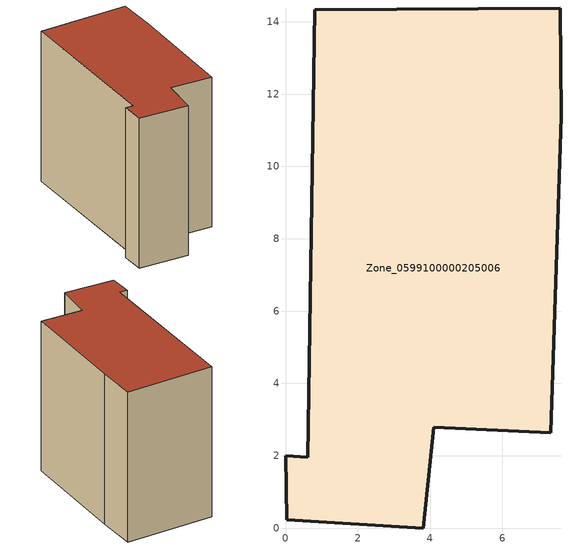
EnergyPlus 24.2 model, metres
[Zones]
Zone_0599100000205006
 floor ground (C_G): 3.81,0 0.03,0.23 0,2 0.61,1.96 0.81,14.33 7.6,14.38 7.63,11.39 7.33,2.63 4.1,2.79 z0
 wall outside (C_F): 0.61,1.96 0,2 0.03,0.23 3.81,0 4.1,2.79 7.33,2.63 7.63,11.39 7.6,14.38 0.81,14.33 0.61,1.96 z0:11.66
 roof outside (C_R): 7.6,14.38 0.81,14.33 0.61,1.96 0,2 0.03,0.23 3.81,0 4.1,2.79 7.33,2.63 7.63,11.39 z11.66
[BUILDING]
Pand.0599100000205006: North Axis=0; Terrain=City; Loads Convergence Tolerance Value=0.04; Temperature Convergence Tolerance Value=0.4; Solar Distribution=FullExterior; Maximum Number of Warmup Days=25; Minimum Number of Warmup Days=1
[Site:Location]
Rotterdam.The.Hague.AP_ZH_NLD Design_Conditions: Latitude=51.96; Longitude=4.45; Time Zone=1; Elevation=-4.5
[SITE:GROUNDTEMPERATURE:BUILDINGSURFACE]
18, 18, 18, 18, 18, 18, 18, 18, 18, 18, 18, 18
[MATERIAL] Thermal Absorptance=0.9; Solar Absorptance=0.7; Visible Absorptance=0.7
Name | Roughness | Thickness | Conductivity | Density | Specific Heat
G.TI.1946 | MediumSmooth | 0.15 | 1 | 540 | 1210
F.TI.1946 | Rough | 0.3 | 0.857143 | 1920 | 840
R.TI.1946 | MediumRough | 0.2 | 0.1 | 1500 | 1000
[CONSTRUCTION]
C_G: G.TI.1946
C_F: F.TI.1946
C_R: R.TI.1946
[ZONE]
Zone_0599100000205006: Type=1; Multiplier=1; Ceiling Height=Autocalculate; Volume=Autocalculate; Floor Area=autocalculate; Part of Total Floor Area=Yes
[ZONEINFILTRATION:DESIGNFLOWRATE]
Infil_Zone_0599100000205006: Zone or ZoneList or Space or SpaceList=Zone_0599100000205006; Schedule=AlwaysOn; Design Flow Rate Calculation Method=Flow/Area; Flow Rate per Floor Area=0.003; Constant Term Coefficient=1; Temperature Term Coefficient=0; Velocity Term Coefficient=0; Velocity Squared Term Coefficient=0
[HVACTEMPLATE:ZONE:IDEALLOADSAIRSYSTEM]
Zone_0599100000205006: Maximum Heating Supply Air Temperature=50; Minimum Cooling Supply Air Temperature=13; Maximum Heating Supply Air Humidity Ratio=0.0156; Minimum Cooling Supply Air Humidity Ratio=0.0077; Heating Limit=NoLimit; Cooling Limit=NoLimit; Dehumidification Control Type=ConstantSensibleHeatRatio; Cooling Sensible Heat Ratio=0.7; Dehumidification Setpoint=60; Humidification Control Type=None; Humidification Setpoint=30; Outdoor Air Method=None; Outdoor Air Flow Rate per Person=0.00944; Outdoor Air Flow Rate per Zone Floor Area=0; Outdoor Air Flow Rate per Zone=0; Demand Controlled Ventilation Type=None; Outdoor Air Economizer Type=NoEconomizer; Heat Recovery Type=None; Sensible Heat Recovery Effectiveness=0.7; Latent Heat Recovery Effectiveness=0.65
[ZONECONTROL:THERMOSTAT]
ThermostatControl_Zone_0599100000205006: Zone or ZoneList=Zone_0599100000205006; Control Type Schedule=DualSetpointControlType; Control 1=Thermostat_Zone_0599100000205006; Temperature Difference Between Cutout And Setpoint=0
[THERMOSTATSETPOINT:DUALSETPOINT]
Thermostat_Zone_0599100000205006: Heating Setpoint Temperature Schedule=HeatingSetpoint_Zone_0599100000205006; Cooling Setpoint Temperature Schedule=CoolingSetpoint_Zone_0599100000205006
[SCHEDULE:COMPACT]
HeatingSetpoint_Zone_0599100000205006: Through: 12/31, For: AllDays, Until: 24:00, 21
CoolingSetpoint_Zone_0599100000205006: Through: 12/31, For: AllDays, Until: 24:00, 24
DualSetpointControlType: Through: 12/31, For: AllDays, Until: 24:00, 4
AlwaysOn: Through: 12/31, For: AllDays, Until: 24:00, 1
